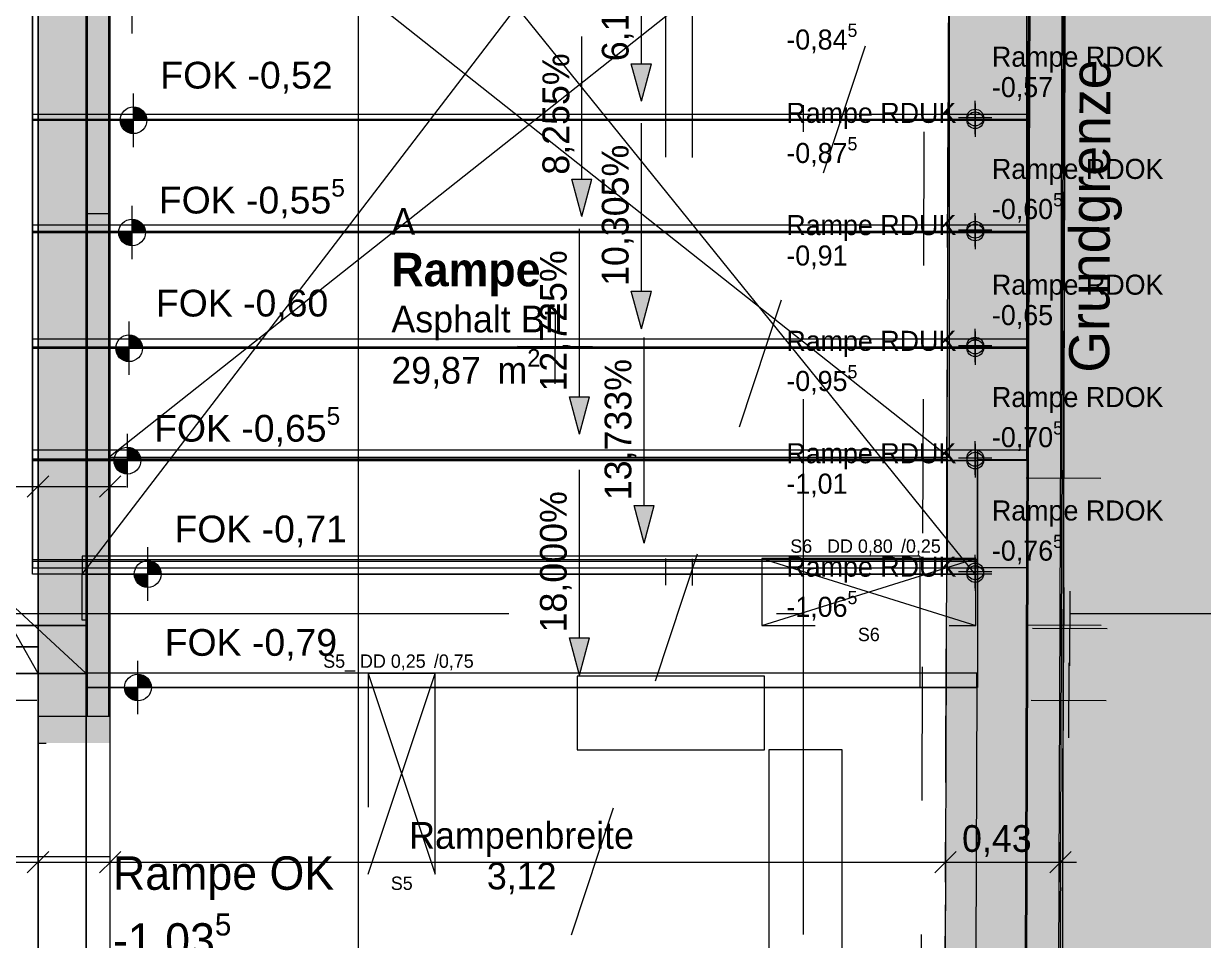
# Model space of a CAD drawing. Header units: metres. Extents: x -3.9 to 83, y -38 to 6.2.
# Drawn here: x 15.086 to 19.495, y -7.222 to -3.796 of the extents above; entities that cross this region are included whole.
import ezdxf

# ---------------------------------------------------------------- set-up
doc = ezdxf.new("R2010")
doc.units = ezdxf.units.M
doc.header["$MEASUREMENT"] = 0
doc.set_wipeout_variables(frame=1)
for name, pattern in [('Achse', [0.004, 0.002, -0.001, 0, -0.001]), ('Punkt 1_1', [0.075, 0.025, -0.05]), ('Schnittlinie', [0.006, 0.003, -0.0015, 0, -0.0015]), ('Strichlinie eng', [0.002, 0.0015, -0.0005]), ('Untersicht', [0.001, 0.0005, -0.0005]), ('Wipeout_Contour', [1, 0, -1])]:
    doc.linetypes.add(name, pattern=pattern)
for name, color, linetype in [('0._EG PP_2_000 Achsraster', 7, 'Continuous'), ('0._EG PP_2_110 Wand Aussen', 7, 'Continuous'), ('0._EG PP_2_210 Decke', 7, 'Continuous'), ('0._EG PP_2_220 Bodenaufbau', 7, 'Continuous'), ('0._EG PP_2_230 Decke abgehaengt', 7, 'Continuous'), ('0._EG PP_2_240 Unterdämmung', 7, 'Continuous'), ('0._EG PP_2_270 Deckendurchbruchsymbol', 7, 'Continuous'), ('0._EG PP_2_420 Rampe', 7, 'Continuous'), ('0._EG PP_2_520 Fixeinbauten', 7, 'Continuous'), ('0._EG PP_2_725 Nachbarbebauung', 7, 'Continuous'), ('0._EG PP_2_810 Raum', 7, 'Continuous'), ('0._EG PP_2_844 Umriss 2D', 7, 'Continuous'), ('0._EG PP_2_851 Marker Schnitt', 7, 'Continuous'), ('0._EG PP_2_950 Polierplan Bemaßung', 7, 'Continuous'), ('0._EG PP_2_Bauwerke_Gebäude - Haus Signatur.verm', 7, 'Continuous'), ('0._EG PP_2_Bauwerke_Gebäude - Haus.verm', 7, 'Continuous'), ('0._EG PP_2_Gelände_Geländepunkt.verm', 7, 'Continuous'), ('0._EG PP_2_Kataster Grenzen_Grundstücksgrenze.verm', 7, 'Continuous'), ('0._EG PP_2_Neubau_840 Baulinien', 7, 'Continuous')]:
    doc.layers.add(name, color=color, linetype=linetype)
doc.styles.add('ERSTELLTER_STIL_1', font='arial.ttf')
doc.styles.add('ERSTELLTER_STIL_10', font='')
doc.styles.add('ERSTELLTER_STIL_2', font='')
doc.styles.get('ERSTELLTER_STIL_10').set_extended_font_data('Eurostile', bold=True)
doc.styles.get('ERSTELLTER_STIL_2').set_extended_font_data('Eurostile')
doc.linetypes.add('Grenze Grundstück', pattern='A,0,[1,415_260415_PP_VA_1_3 0 EG1.Shx,S=0.00031746,R=0,X=0,Y=0],-0.04,0', length=0.04)

msp = doc.modelspace()

# ---------------------------------------------------------------- hatches: boundary and pattern name
at = {"layer": '0._EG PP_2_110 Wand Aussen', "linetype": 'Continuous', "lineweight": 13, "true_color": 0x3f7f02}
for points in [[(18.8384, -5.0003), (18.8453, -2.9296), (18.5453, -2.9286), (18.5384, -4.9993)], [(18.8061, -14.6904), (18.8384, -5.0003), (18.5384, -4.9993), (18.5061, -14.6894)]]:
    msp.add_hatch(color=76, dxfattribs=at).paths.add_polyline_path(points)
at = {"layer": '0._EG PP_2_110 Wand Aussen', "linetype": 'Continuous', "lineweight": 0, "true_color": 0x373737}
for points in [[(18.8434, -5.0003), (18.8503, -2.9296), (18.8453, -2.9296), (18.8384, -5.0003)], [(18.8105, -14.8704), (18.8434, -5.0003), (18.8384, -5.0003), (18.8055, -14.8704)]]:
    msp.add_hatch(color=250, dxfattribs=at).paths.add_polyline_path(points)
at = {"layer": '0._EG PP_2_110 Wand Aussen', "linetype": 'Continuous', "lineweight": 13, "true_color": 0xff6400}
for points in [[(18.9634, -5.0007), (18.9703, -2.93), (18.8503, -2.9296), (18.8434, -5.0003)], [(18.9304, -14.8758), (18.9634, -5.0007), (18.8434, -5.0003), (18.8104, -14.8754)]]:
    msp.add_hatch(color=30, dxfattribs=at).paths.add_polyline_path(points)
at = {"layer": '0._EG PP_2_725 Nachbarbebauung', "linetype": 'Continuous', "lineweight": 0, "true_color": 0x1f1f1f}
msp.add_hatch(color=250, dxfattribs=at).paths.add_polyline_path([(18.9876, -0.0005), (18.958, -11.4452), (22.8486, -11.478), (22.8486, -0.0037)])
at = {"layer": '0._EG PP_2_950 Polierplan Bemaßung', "linetype": 'Continuous', "lineweight": 13, "true_color": 0x6c6cff}
for points in [[(17.3948, -4.0861), (17.4323, -3.9462), (17.3573, -3.9462)], [(17.1729, -4.5169), (17.2104, -4.3769), (17.1354, -4.3769)], [(17.3948, -4.9362), (17.4323, -4.7963), (17.3573, -4.7963)], [(17.1636, -5.3309), (17.2011, -5.1909), (17.1261, -5.1909)], [(17.4051, -5.7372), (17.4426, -5.5972), (17.3676, -5.5972)], [(17.1636, -6.2313), (17.2011, -6.0914), (17.1261, -6.0914)]]:
    msp.add_hatch(color=171, dxfattribs=at).paths.add_polyline_path(points)
at = {"layer": '0._EG PP_2_950 Polierplan Bemaßung', "linetype": 'Continuous', "lineweight": 0, "true_color": 0x000000}
for points in [[(15.4969, -4.157), (15.5469, -4.157), (15.5431, -4.1379), (15.5322, -4.1217), (15.516, -4.1108), (15.4969, -4.107)], [(15.4969, -4.157), (15.4469, -4.157), (15.4507, -4.1762), (15.4615, -4.1924), (15.4777, -4.2032), (15.4969, -4.207)], [(15.4915, -4.5764), (15.5415, -4.5764), (15.5377, -4.5573), (15.5268, -4.541), (15.5106, -4.5302), (15.4915, -4.5264)], [(15.4915, -4.5764), (15.4415, -4.5764), (15.4453, -4.5955), (15.4561, -4.6118), (15.4724, -4.6226), (15.4915, -4.6264)], [(15.4805, -5.0091), (15.5305, -5.0091), (15.5267, -4.99), (15.5159, -4.9737), (15.4996, -4.9629), (15.4805, -4.9591)], [(15.474, -5.4292), (15.524, -5.4292), (15.5202, -5.4101), (15.5094, -5.3938), (15.4931, -5.383), (15.474, -5.3792)], [(15.5499, -5.8532), (15.5999, -5.8532), (15.5961, -5.8341), (15.5853, -5.8179), (15.5691, -5.807), (15.5499, -5.8032)], [(15.5499, -5.8532), (15.4999, -5.8532), (15.5037, -5.8724), (15.5146, -5.8886), (15.5308, -5.8994), (15.5499, -5.9032)], [(15.5135, -6.2773), (15.5635, -6.2773), (15.5597, -6.2582), (15.5488, -6.2419), (15.5326, -6.2311), (15.5135, -6.2273)], [(15.5135, -6.2773), (15.4635, -6.2773), (15.4673, -6.2964), (15.4781, -6.3126), (15.4944, -6.3235), (15.5135, -6.3273)]]:
    msp.add_hatch(color=18, dxfattribs=at).paths.add_polyline_path(points)
at = {"layer": '0._EG PP_2_Bauwerke_Gebäude - Haus Signatur.verm', "linetype": 'Continuous', "lineweight": 13}
msp.add_hatch(color=254, dxfattribs=at).paths.add_polyline_path([(18.9878, -0.0007), (18.9582, -11.445), (22.8486, -11.4778), (22.8486, -11.0778), (19.3593, -11.0483), (19.3868, -0.401), (22.8486, -0.4028), (22.8486, -0.0028)])

# ---------------------------------------------------------------- linework, layer by layer
at = {"layer": '0._EG PP_2_000 Achsraster', "color": 5, "linetype": 'Achse', "lineweight": 0, "ltscale": 1000}
msp.add_line((18, 3), (18, -36), dxfattribs=at)
at = {"layer": '0._EG PP_2_110 Wand Aussen', "color": 7, "linetype": 'Continuous', "lineweight": 18, "ltscale": 1000}
for p, q in [((18.8384, -5.0003), (18.8453, -2.9296)), ((18.8061, -14.6904), (18.8384, -5.0003))]:
    msp.add_line(p, q, dxfattribs=at)
at = {"layer": '0._EG PP_2_110 Wand Aussen', "color": 7, "linetype": 'Continuous', "lineweight": 13, "ltscale": 1000}
for p, q in [((18.8434, -5.0003), (18.8503, -2.9296)), ((18.9634, -5.0007), (18.9703, -2.93)), ((18.8105, -14.8704), (18.8434, -5.0003)), ((18.9304, -14.8758), (18.9634, -5.0007))]:
    msp.add_line(p, q, dxfattribs=at)
at = {"layer": '0._EG PP_2_110 Wand Aussen', "color": 8, "linetype": 'Punkt 1_1', "lineweight": 0, "ltscale": 1000}
msp.add_line((18.545, -3.17), (18.545, -5.4169), dxfattribs=at)
at = {"layer": '0._EG PP_2_110 Wand Aussen', "color": 7, "linetype": 'Continuous', "lineweight": 18, "ltscale": 1000, "flags": 128}
for points in [[(18.5453, -2.9286), (18.5384, -4.9993)], [(15.14, -3.11), (15.14, -6.225)], [(18.5384, -4.9993), (18.5127, -12.685)], [(15.14, -6.225), (15.14, -6.385)]]:
    msp.add_lwpolyline(points, dxfattribs=at)
at = {"layer": '0._EG PP_2_110 Wand Aussen', "color": 7, "linetype": 'Continuous', "lineweight": 13, "ltscale": 1000, "flags": 128}
for points in [[(18.9684, -5.0007), (18.9753, -2.93)], [(18.935, -15.0008), (18.9684, -5.0007)]]:
    msp.add_lwpolyline(points, dxfattribs=at)
at = {"layer": '0._EG PP_2_110 Wand Aussen', "color": 16, "linetype": 'Continuous', "lineweight": 13, "ltscale": 1000, "true_color": 0x7e0000, "flags": 128}
msp.add_lwpolyline([(15.14, -6.385), (15.14, -7.435)], dxfattribs=at)
at = {"layer": '0._EG PP_2_210 Decke', "color": 7, "linetype": 'Continuous', "lineweight": 13, "ltscale": 1000, "true_color": 0xf4f4f4, "flags": 128}
msp.add_lwpolyline([(12.76, -0.13), (8.925, -0.13), (8.925, -4.045), (10.905, -4.045), (10.905, -6.045), (15.32, -6.045), (15.32, -3.11)], dxfattribs=at)
msp.add_lwpolyline([(0.1444, -3.915), (0.1845, -14.87), (15.32, -14.87), (15.32, -6.225), (10.905, -6.225), (10.905, -6.065), (8.925, -6.065), (8.925, -4.045), (8.745, -4.045), (8.745, -3.915), (5.625, -3.915), (0.8144, -3.915)], close=True, dxfattribs=at)
at = {"layer": '0._EG PP_2_220 Bodenaufbau', "color": 7, "linetype": 'Continuous', "lineweight": 13, "ltscale": 1000, "true_color": 0xf4f4f4, "flags": 128}
msp.add_lwpolyline([(6.835, -8.775), (8.54, -8.775), (8.54, -7.555), (8.34, -7.555), (8.34, -7.435), (12.805, -7.435), (12.805, -8.775), (13.56, -8.775), (13.56, -14.755), (15.14, -14.755), (15.14, -3.11), (13.385, -3.11), (13.385, -6.225), (10.905, -6.225), (10.905, -6.045), (8.975, -6.045), (8.975, -6.225), (6.835, -6.225)], close=True, dxfattribs=at)
for points in [[(15.12, -4.157), (15.12, -3.733)], [(18.8361, -3.733), (18.8361, -4.157)], [(15.12, -4.1534), (15.12, -4.1545), (15.12, -4.157)], [(15.12, -4.5764), (15.12, -4.157)], [(18.8361, -4.1534), (18.8361, -4.1545), (18.8361, -4.157)], [(18.8361, -4.157), (18.8361, -4.5764)], [(15.12, -4.5717), (15.12, -4.5732), (15.12, -4.5764)], [(15.12, -5.0091), (15.12, -4.5764)], [(18.8361, -4.5717), (18.8361, -4.5732), (18.8361, -4.5764)], [(18.8361, -4.5764), (18.8361, -5.0091)], [(15.12, -5.0033), (15.12, -5.0051), (15.12, -5.0091)], [(15.12, -5.4292), (15.12, -5.0091)], [(18.8361, -5.0033), (18.8361, -5.0051), (18.8361, -5.0091)], [(18.8361, -5.0091), (18.8361, -5.4292)], [(15.12, -5.4225), (15.12, -5.4246), (15.12, -5.4292)], [(18.5384, -5.4225), (18.5384, -5.4246), (18.5384, -5.4292)], [(15.12, -5.8532), (15.12, -5.4292)], [(18.5384, -5.4292), (18.5384, -5.8532)], [(18.4351, -5.7859), (18.4351, -5.8454), (18.4351, -5.8478), (18.4351, -5.8532)], [(18.4351, -5.8532), (18.4351, -6.2773)]]:
    msp.add_lwpolyline(points, dxfattribs=at)
at = {"layer": '0._EG PP_2_230 Decke abgehaengt', "color": 8, "linetype": 'Untersicht', "lineweight": 13, "ltscale": 1000, "flags": 128}
for points in [[(13.385, -5.475), (13.635, -5.475), (13.635, -6.125), (15.14, -6.125), (15.14, -3.11), (13.385, -3.11)], [(12.96, -8.775), (13.81, -8.775), (13.81, -10.685), (15.14, -10.685), (15.14, -6.125), (13.635, -6.125), (13.635, -6.225), (12.96, -6.225)]]:
    msp.add_lwpolyline(points, close=True, dxfattribs=at)
for points in [[(15.14, -6.125), (13.635, -6.125)], [(15.14, -6.15), (15.14, -6.125)], [(15.14, -6.175), (15.14, -6.15)], [(15.14, -6.225), (15.14, -6.175)], [(15.14, -6.325), (15.14, -6.225)], [(13.635, -6.325), (15.14, -6.325)]]:
    msp.add_lwpolyline(points, dxfattribs=at)
at = {"layer": '0._EG PP_2_240 Unterdämmung', "color": 8, "linetype": 'Untersicht', "lineweight": 13, "ltscale": 1000, "flags": 128}
for points in [[(18.5297, -7.59), (18.5446, -3.115)], [(18.4544, -3.2), (18.4397, -7.59)]]:
    msp.add_lwpolyline(points, dxfattribs=at)
at = {"layer": '0._EG PP_2_270 Deckendurchbruchsymbol', "color": 7, "linetype": 'Strichlinie eng', "lineweight": 13, "ltscale": 1000}
for p, q in [((17.845, -6.045), (18.645, -5.795)), ((17.845, -5.795), (18.645, -6.045)), ((16.3743, -6.975), (16.6243, -6.225)), ((16.3743, -6.225), (16.6243, -6.975))]:
    msp.add_line(p, q, dxfattribs=at)
at = {"layer": '0._EG PP_2_270 Deckendurchbruchsymbol', "color": 7, "linetype": 'Strichlinie eng', "lineweight": 13, "ltscale": 1000, "flags": 128}
for points in [[(18.645, -6.045), (18.645, -5.795), (17.845, -5.795), (17.845, -6.045)], [(16.6243, -6.975), (16.6243, -6.225), (16.3743, -6.225), (16.3743, -6.975)]]:
    msp.add_lwpolyline(points, close=True, dxfattribs=at)
at = {"layer": '0._EG PP_2_420 Rampe', "color": 7, "linetype": 'Continuous', "lineweight": 13, "ltscale": 1000}
msp.add_line((18.6426, -5.8532), (16.93, -3.733), dxfattribs=at)
at = {"layer": '0._EG PP_2_420 Rampe', "color": 7, "linetype": 'Continuous', "lineweight": 18, "ltscale": 1000, "flags": 128}
for points in [[(14.7033, -0.6035), (14.8758, -1.4913), (15.12, -2.748), (15.12, -3.7163), (15.12, -4.1355)], [(18.8469, -2.4405), (18.8361, -5.83)], [(18.8361, -5.4253), (18.8361, -5.3898), (18.8361, -4.9748), (18.8361, -4.5487), (18.8361, -4.1355), (18.8361, -3.7284)], [(15.12, -4.1355), (15.12, -4.5487)], [(15.12, -4.5487), (15.12, -4.9748)], [(15.12, -4.9748), (15.12, -5.3898)], [(15.12, -5.3898), (15.12, -5.7984)], [(18.6508, -5.4253), (18.6508, -5.3898)], [(18.6508, -5.4253), (18.8361, -5.4253)], [(18.6508, -5.83), (18.6508, -5.8062), (18.6508, -5.4253)], [(15.12, -5.8063), (15.12, -5.83)], [(18.8361, -5.83), (18.6508, -5.83)]]:
    msp.add_lwpolyline(points, dxfattribs=at)
at = {"layer": '0._EG PP_2_420 Rampe', "color": 7, "linetype": 'Continuous', "lineweight": 13, "ltscale": 1000, "true_color": 0xf4f4f4, "flags": 128}
for points in [[(15.12, -4.157), (15.12, -3.733)], [(18.8361, -3.733), (18.8361, -4.157)], [(15.12, -4.1355), (15.12, -4.157)], [(18.8361, -4.1355), (18.8361, -4.157)], [(15.12, -4.5764), (15.12, -4.157)], [(18.8361, -4.157), (18.8361, -4.5764)], [(15.12, -4.5487), (15.12, -4.5764)], [(15.12, -5.0091), (15.12, -4.5764)], [(18.8361, -4.5487), (18.8361, -4.5764)], [(18.8361, -4.5764), (18.8361, -5.0091)], [(15.12, -4.9748), (15.12, -5.0091)], [(18.8361, -4.9748), (18.8361, -5.0091)], [(15.12, -5.4292), (15.12, -5.0091)], [(18.8361, -5.0091), (18.8361, -5.4292)], [(15.12, -5.3898), (15.12, -5.4292)], [(18.6508, -5.3898), (18.6508, -5.4292)], [(15.12, -5.8532), (15.12, -5.4292)], [(18.6508, -5.4292), (18.6508, -5.8532)], [(18.6508, -5.8062), (18.6508, -5.8532)], [(18.6508, -5.8532), (18.6508, -6.2773)]]:
    msp.add_lwpolyline(points, dxfattribs=at)
at = {"layer": '0._EG PP_2_420 Rampe', "color": 7, "linetype": 'Continuous', "lineweight": 13, "ltscale": 1000, "flags": 128}
for points in [[(18.6481, -6.2773), (18.6481, -6.2241)], [(18.6481, -6.2773), (18.6415, -8.2416), (18.6254, -13.0635)]]:
    msp.add_lwpolyline(points, dxfattribs=at)
at = {"layer": '0._EG PP_2_520 Fixeinbauten', "color": 5, "linetype": 'Continuous', "lineweight": 13, "ltscale": 1000, "flags": 128}
msp.add_lwpolyline([(17.155, -6.235), (17.155, -6.51), (17.855, -6.51), (17.855, -6.235)], close=True, dxfattribs=at)
msp.add_lwpolyline([(18.1457, -7.6609), (18.1457, -6.51), (17.8707, -6.51), (17.8707, -7.6609)], dxfattribs=at)
at = {"layer": '0._EG PP_2_725 Nachbarbebauung', "color": 8, "linetype": 'Continuous', "lineweight": 13, "ltscale": 1000, "flags": 128}
msp.add_lwpolyline([(22.8486, -0.0037), (18.9876, -0.0005), (18.958, -11.4452), (22.8486, -11.478)], dxfattribs=at)
at = {"layer": '0._EG PP_2_851 Marker Schnitt', "color": 7, "linetype": 'Schnittlinie', "lineweight": 13, "ltscale": 1000}
for p, q in [((17.4851, 4.805), (17.4851, -35.645)), ((17.5851, 4.8037), (17.5851, -35.7384))]:
    msp.add_line(p, q, dxfattribs=at)
at = {"layer": '0._EG PP_2_950 Polierplan Bemaßung', "color": 30, "linetype": 'Untersicht', "lineweight": 13, "ltscale": 1000, "true_color": 0xff6400}
msp.add_line((15.14, -6.225), (13.385, -3.11), dxfattribs=at)
at = {"layer": '0._EG PP_2_950 Polierplan Bemaßung', "color": 6, "linetype": 'Continuous', "lineweight": 13, "ltscale": 1000, "true_color": 0xfb02fe}
for p, q in [((16.3372, -12.595), (16.3372, -3.11)), ((15.14, -5.6011), (15.14, -5.4511)), ((15.18, -5.4861), (15.1, -5.5661)), ((13.635, -5.5261), (15.14, -5.5261)), ((15.14, -7.0052), (15.14, -6.8552)), ((18.5315, -7.0052), (18.5315, -6.8552)), ((18.9617, -7.0052), (18.9617, -6.8552)), ((15.18, -6.8902), (15.1, -6.9702)), ((18.5715, -6.8902), (18.4915, -6.9702)), ((18.9217, -6.9702), (19.0017, -6.8902)), ((13.635, -6.9302), (15.14, -6.9302)), ((18.5315, -6.9302), (18.9617, -6.9302)), ((18.9617, -6.9302), (19.0217, -6.9302))]:
    msp.add_line(p, q, dxfattribs=at)
at = {"layer": '0._EG PP_2_950 Polierplan Bemaßung', "color": 171, "linetype": 'Continuous', "lineweight": 13, "ltscale": 1000, "true_color": 0x6c6cff}
for p, q in [((17.3948, -3.9361), (17.3948, -3.4198)), ((17.1729, -4.3605), (17.1729, -3.8442)), ((17.3573, -3.9462), (17.4323, -3.9462)), ((17.3948, -4.0861), (17.3573, -3.9462)), ((17.3948, -3.9462), (17.3948, -3.9361)), ((17.3948, -4.0861), (17.4323, -3.9462)), ((17.3948, -4.7762), (17.3948, -4.1679)), ((17.1729, -4.3669), (17.1729, -4.3605)), ((17.1354, -4.3769), (17.2104, -4.3769)), ((17.1729, -4.5169), (17.1354, -4.3769)), ((17.1729, -4.3769), (17.1729, -4.3669)), ((17.1729, -4.5169), (17.2104, -4.3769)), ((17.1636, -5.1709), (17.1636, -4.5626)), ((17.3573, -4.7963), (17.4323, -4.7963)), ((17.3948, -4.9362), (17.3573, -4.7963)), ((17.3948, -4.7862), (17.3948, -4.7762)), ((17.3948, -4.7963), (17.3948, -4.7862)), ((17.3948, -4.9362), (17.4323, -4.7963)), ((17.4051, -5.5772), (17.4051, -4.9689)), ((17.1261, -5.1909), (17.2011, -5.1909)), ((17.1636, -5.3309), (17.1261, -5.1909)), ((17.1636, -5.1809), (17.1636, -5.1709)), ((17.1636, -5.1909), (17.1636, -5.1809)), ((17.1636, -5.3309), (17.2011, -5.1909)), ((17.1636, -6.0713), (17.1636, -5.463)), ((17.3676, -5.5972), (17.4426, -5.5972)), ((17.4051, -5.7372), (17.3676, -5.5972)), ((17.4051, -5.5872), (17.4051, -5.5772)), ((17.4051, -5.5972), (17.4051, -5.5872)), ((17.4051, -5.7372), (17.4426, -5.5972)), ((17.1636, -6.0813), (17.1636, -6.0713)), ((17.1636, -6.0914), (17.1636, -6.0813)), ((17.1261, -6.0914), (17.2011, -6.0914)), ((17.1636, -6.2313), (17.1261, -6.0914)), ((17.1636, -6.2313), (17.2011, -6.0914))]:
    msp.add_line(p, q, dxfattribs=at)
at = {"layer": '0._EG PP_2_950 Polierplan Bemaßung', "color": 7, "linetype": 'Continuous', "lineweight": 13, "ltscale": 1000}
for p, q in [((15.4915, -3.833), (15.4915, -3.633)), ((15.4969, -4.257), (15.4969, -4.057)), ((15.4915, -4.6764), (15.4915, -4.4764)), ((15.4805, -5.1091), (15.4805, -4.9091)), ((15.474, -5.5292), (15.474, -5.3292)), ((15.5499, -5.9532), (15.5499, -5.7532)), ((15.4499, -5.8532), (15.6499, -5.8532)), ((15.5135, -6.3773), (15.5135, -6.1773))]:
    msp.add_line(p, q, dxfattribs=at)
at = {"layer": '0._EG PP_2_950 Polierplan Bemaßung', "color": 76, "linetype": 'Continuous', "lineweight": 13, "ltscale": 1000, "true_color": 0x3f7f02}
for p, q in [((18.6426, -4.2095), (18.6426, -4.0845)), ((18.6426, -4.0945), (18.6426, -4.2195)), ((18.5801, -4.147), (18.7051, -4.147)), ((18.7051, -4.157), (18.5801, -4.157)), ((18.6426, -4.6289), (18.6426, -4.5039)), ((18.6426, -4.5139), (18.6426, -4.6389)), ((18.5801, -4.5664), (18.7051, -4.5664)), ((18.7051, -4.5764), (18.5801, -4.5764)), ((18.6426, -5.0616), (18.6426, -4.9366)), ((18.6426, -4.9466), (18.6426, -5.0716)), ((18.5801, -4.9991), (18.7051, -4.9991)), ((18.7051, -5.0091), (18.5801, -5.0091)), ((18.6426, -5.4817), (18.6426, -5.3567)), ((18.6426, -5.3667), (18.6426, -5.4917)), ((18.5801, -5.4192), (18.7051, -5.4192)), ((18.7051, -5.4292), (18.5801, -5.4292)), ((18.6426, -5.9057), (18.6426, -5.7807)), ((18.6426, -5.7907), (18.6426, -5.9157)), ((18.5801, -5.8432), (18.7051, -5.8432)), ((18.7051, -5.8532), (18.5801, -5.8532))]:
    msp.add_line(p, q, dxfattribs=at)
at = {"layer": '0._EG PP_2_950 Polierplan Bemaßung', "color": 7, "linetype": 'Continuous', "lineweight": 13, "ltscale": 1000}
for centre in [(15.4969, -4.157), (15.4915, -4.5764), (15.5499, -5.8532), (15.5135, -6.2773)]:
    msp.add_circle(centre, 0.05, dxfattribs=at)
at = {"layer": '0._EG PP_2_950 Polierplan Bemaßung', "color": 76, "linetype": 'Continuous', "lineweight": 13, "ltscale": 1000, "true_color": 0x3f7f02}
for centre in [(18.6426, -4.147), (18.6426, -4.157), (18.6426, -4.5664), (18.6426, -4.5764), (18.6426, -4.9991), (18.6426, -5.0091), (18.6426, -5.4192), (18.6426, -5.4292), (18.6426, -5.8432), (18.6426, -5.8532)]:
    msp.add_circle(centre, 0.0312, dxfattribs=at)
at = {"layer": '0._EG PP_2_Bauwerke_Gebäude - Haus.verm', "color": 9, "linetype": 'Continuous', "lineweight": 13, "ltscale": 1000}
msp.add_line((18.9583, -11.3452), (18.9874, -0.1005), dxfattribs=at)
at = {"layer": '0._EG PP_2_Gelände_Geländepunkt.verm', "color": 8, "linetype": 'Continuous', "lineweight": 0, "ltscale": 1000}
for p, q in [((17.0727, -4.8622), (17.0714, -5.1422)), ((16.9321, -5.0015), (17.212, -5.0028)), ((18.9732, -5.3543), (18.972, -5.6343)), ((18.8326, -5.4936), (19.1126, -5.4949)), ((18.9744, -5.9037), (18.9731, -6.1837)), ((18.9967, -5.9166), (18.9954, -6.1966)), ((18.8338, -6.0431), (19.1138, -6.0443)), ((18.8561, -6.056), (19.1361, -6.0572)), ((18.9927, -6.1855), (18.9914, -6.4655)), ((18.852, -6.3249), (19.132, -6.3261))]:
    msp.add_line(p, q, dxfattribs=at)
at = {"layer": '0._EG PP_2_Kataster Grenzen_Grundstücksgrenze.verm', "color": 96, "linetype": 'Continuous', "lineweight": 13, "ltscale": 1000, "true_color": 0x007e00}
msp.add_line((18.9583, -11.3452), (18.9874, -0.1005), dxfattribs=at)

# ---------------------------------------------------------------- texts
at = {"layer": '0._EG PP_2_270 Deckendurchbruchsymbol', "color": 1, "linetype": 'Continuous', "lineweight": 0, "char_height": 0.05, "style": 'ERSTELLTER_STIL_2'}
for s, insert, attachment_point in [('\\A1;{\\pqc;\\pt0;\\fEurostile|b0|i0|c0|p0;\\W1.000000;S6_ DD 0,80\\fEurostile|b0|i0|c0|p0;\\W1.000000;\\A1{\\H.66x;\\S^  ;}\\fEurostile|b0|i0|c0|p0;\\W1.000000; /0,25\\fEurostile|b0|i0|c0|p0;\\W1.000000;\\A1{\\H.66x;\\S^  ;}\\fEurostile|b0|i0|c0|p0;\\W1.000000;\\fEurostile|b0|i0|c0|p0;\\W1.000000;\\A1{\\H.66x;\\S^  ;}}', (18.245, -5.7882), 8), ('\\A1;{\\pqc;\\pt0;\\fEurostile|b0|i0|c0|p0;\\W1.000000;S6}', (18.245, -6.0539), 2), ('\\A1;{\\pqc;\\pt0;\\fEurostile|b0|i0|c0|p0;\\W1.000000;S5_ DD 0,25\\fEurostile|b0|i0|c0|p0;\\W1.000000;\\A1{\\H.66x;\\S^  ;}\\fEurostile|b0|i0|c0|p0;\\W1.000000; /0,75\\fEurostile|b0|i0|c0|p0;\\W1.000000;\\A1{\\H.66x;\\S^  ;}\\fEurostile|b0|i0|c0|p0;\\W1.000000;\\fEurostile|b0|i0|c0|p0;\\W1.000000;\\A1{\\H.66x;\\S^  ;}}', (16.4993, -6.2181), 8), ('\\A1;{\\pqc;\\pt0;\\fEurostile|b0|i0|c0|p0;\\W1.000000;S5}', (16.4993, -6.9839), 2)]:
    msp.add_mtext(s, dxfattribs=dict(at, insert=insert, attachment_point=attachment_point))
at = {"layer": '0._EG PP_2_810 Raum', "color": 7, "linetype": 'Continuous', "lineweight": 13, "attachment_point": 1}
for s, insert, char_height, style in [('\\A1;{\\pql;\\pt0;\\fEurostile|b0|i0|c0|p0;\\W1.000000;A}', (16.4607, -4.4852), 0.1, 'ERSTELLTER_STIL_2'), ('\\A1;{\\pql;\\pt0;\\fEurostile|b1|i0|c0|p0;\\W1.000000;Rampe}', (16.4607, -4.6524), 0.125, 'ERSTELLTER_STIL_10'), ('\\A1;{\\pql;\\pt0;\\fEurostile|b0|i0|c0|p0;\\W1.000000;Asphalt Bfl}', (16.4607, -4.8498), 0.1, 'ERSTELLTER_STIL_2'), ('\\A1;{\\pql;\\pt0,0.05;\\fEurostile|b0|i0|c0|p0;\\W1.000000;29,87\\fEurostile|b0|i0|c0|p0;\\W1.000000;\\A1{\\H.66x;\\S^  ;}\\fEurostile|b0|i0|c0|p0;\\W1.000000; m\\fEurostile|b0|i0|c0|p0;\\W1.000000;\\A1{\\H.66x;\\S2^  ;}}', (16.4607, -5.0123), 0.1, 'ERSTELLTER_STIL_2')]:
    msp.add_mtext(s, dxfattribs=dict(at, insert=insert, char_height=char_height, style=style))
at = {"layer": '0._EG PP_2_844 Umriss 2D', "color": 76, "linetype": 'Continuous', "lineweight": 13, "true_color": 0x3f7f02, "insert": (19.0934, -4.5151), "char_height": 0.15, "attachment_point": 5, "rotation": 89.7458, "style": 'ERSTELLTER_STIL_2'}
msp.add_mtext('\\A1;{\\pqc;\\fEurostile|b0|i0|c0|p0;\\W1.000000;Grundgrenze}', dxfattribs=at)
at = {"layer": '0._EG PP_2_950 Polierplan Bemaßung', "color": 171, "linetype": 'Continuous', "lineweight": 13, "true_color": 0x6c6cff, "char_height": 0.1, "attachment_point": 7, "rotation": 90, "style": 'ERSTELLTER_STIL_2'}
for s, insert in [('\\A1;{\\pql;\\fEurostile|b0|i0|c0|p0;\\W1.000000;6,139\\fEurostile|b0|i0|c0|p0;\\W1.000000;%}', (17.3657, -3.9361)), ('\\A1;{\\pql;\\fEurostile|b0|i0|c0|p0;\\W1.000000;8,255\\fEurostile|b0|i0|c0|p0;\\W1.000000;%}', (17.1439, -4.3605)), ('\\A1;{\\pql;\\fEurostile|b0|i0|c0|p0;\\W1.000000;10,305\\fEurostile|b0|i0|c0|p0;\\W1.000000;%}', (17.3657, -4.7762)), ('\\A1;{\\pql;\\fEurostile|b0|i0|c0|p0;\\W1.000000;12,725\\fEurostile|b0|i0|c0|p0;\\W1.000000;%}', (17.1345, -5.1709)), ('\\A1;{\\pql;\\fEurostile|b0|i0|c0|p0;\\W1.000000;13,733\\fEurostile|b0|i0|c0|p0;\\W1.000000;%}', (17.3761, -5.5772)), ('\\A1;{\\pql;\\fEurostile|b0|i0|c0|p0;\\W1.000000;18,000\\fEurostile|b0|i0|c0|p0;\\W1.000000;%}', (17.1345, -6.0713))]:
    msp.add_mtext(s, dxfattribs=dict(at, insert=insert))
at = {"layer": '0._EG PP_2_950 Polierplan Bemaßung', "color": 76, "linetype": 'Continuous', "lineweight": 13, "true_color": 0x3f7f02, "char_height": 0.075, "attachment_point": 7, "style": 'ERSTELLTER_STIL_2'}
for s, insert in [('\\A1;{\\pql;\\fEurostile|b0|i0|c0|p0;\\W1.000000;-0,84\\fEurostile|b0|i0|c0|p0;\\W1.000000;\\A1{\\H.66x;\\S5^  ;}}', (17.9367, -3.9147)), ('\\A1;{\\pql;\\fEurostile|b0|i0|c0|p0;\\W1.000000;-0,87\\fEurostile|b0|i0|c0|p0;\\W1.000000;\\A1{\\H.66x;\\S5^  ;}}', (17.9367, -4.3387)), ('\\A1;{\\pql;\\fEurostile|b0|i0|c0|p0;\\W1.000000;-0,60\\fEurostile|b0|i0|c0|p0;\\W1.000000;\\A1{\\H.66x;\\S5^  ;}}', (18.7051, -4.5481)), ('\\A1;{\\pql;\\fEurostile|b0|i0|c0|p0;\\W1.000000;-0,95\\fEurostile|b0|i0|c0|p0;\\W1.000000;\\A1{\\H.66x;\\S5^  ;}}', (17.9367, -5.1908)), ('\\A1;{\\pql;\\fEurostile|b0|i0|c0|p0;\\W1.000000;-0,70\\fEurostile|b0|i0|c0|p0;\\W1.000000;\\A1{\\H.66x;\\S5^  ;}}', (18.7051, -5.4009)), ('\\A1;{\\pql;\\fEurostile|b0|i0|c0|p0;\\W1.000000;-0,76\\fEurostile|b0|i0|c0|p0;\\W1.000000;\\A1{\\H.66x;\\S5^  ;}}', (18.7051, -5.825)), ('\\A1;{\\pql;\\fEurostile|b0|i0|c0|p0;\\W1.000000;-1,06\\fEurostile|b0|i0|c0|p0;\\W1.000000;\\A1{\\H.66x;\\S5^  ;}}', (17.9367, -6.035))]:
    msp.add_mtext(s, dxfattribs=dict(at, insert=insert))
for s, insert, width in [('\\A1;{\\pql;\\fEurostile|b0|i0|c0|p0;\\W1.000000;Rampe RDOK}', (18.7051, -3.9795), 0.644898), ('\\A1;{\\pql;\\fEurostile|b0|i0|c0|p0;\\W1.000000;-0,57}', (18.7051, -4.0845), 0.253126), ('\\A1;{\\pql;\\fEurostile|b0|i0|c0|p0;\\W1.000000;Rampe RDUK}', (17.9367, -4.1895), 0.643415), ('\\A1;{\\pql;\\fEurostile|b0|i0|c0|p0;\\W1.000000;Rampe RDOK}', (18.7051, -4.3989), 0.644898), ('\\A1;{\\pql;\\fEurostile|b0|i0|c0|p0;\\W1.000000;Rampe RDUK}', (17.9367, -4.6089), 0.643415), ('\\A1;{\\pql;\\fEurostile|b0|i0|c0|p0;\\W1.000000;-0,91}', (17.9367, -4.7139), 0.253126), ('\\A1;{\\pql;\\fEurostile|b0|i0|c0|p0;\\W1.000000;Rampe RDOK}', (18.7051, -4.8316), 0.644898), ('\\A1;{\\pql;\\fEurostile|b0|i0|c0|p0;\\W1.000000;-0,65}', (18.7051, -4.9366), 0.253126), ('\\A1;{\\pql;\\fEurostile|b0|i0|c0|p0;\\W1.000000;Rampe RDUK}', (17.9367, -5.0416), 0.643415), ('\\A1;{\\pql;\\fEurostile|b0|i0|c0|p0;\\W1.000000;Rampe RDOK}', (18.7051, -5.2517), 0.644898), ('\\A1;{\\pql;\\fEurostile|b0|i0|c0|p0;\\W1.000000;Rampe RDUK}', (17.9367, -5.4617), 0.643415), ('\\A1;{\\pql;\\fEurostile|b0|i0|c0|p0;\\W1.000000;-1,01}', (17.9367, -5.5667), 0.253126), ('\\A1;{\\pql;\\fEurostile|b0|i0|c0|p0;\\W1.000000;Rampe RDOK}', (18.7051, -5.6757), 0.644898), ('\\A1;{\\pql;\\fEurostile|b0|i0|c0|p0;\\W1.000000;Rampe RDUK}', (17.9367, -5.8857), 0.643415)]:
    msp.add_mtext(s, dxfattribs=dict(at, insert=insert, width=width))
at = {"layer": '0._EG PP_2_950 Polierplan Bemaßung', "color": 7, "linetype": 'Continuous', "lineweight": 13, "attachment_point": 7}
for s, insert, char_height, width, style in [('\\A1;{\\pql;\\fArial|b0|i0|c0|p0;\\W1.000000;FOK -0,52}', (15.5969, -4.057), 0.1, 0.632612, 'ERSTELLTER_STIL_1'), ('\\A1;{\\pql;\\fArial|b0|i0|c0|p0;\\W1.000000;FOK -0,60}', (15.5805, -4.9091), 0.1, 0.632612, 'ERSTELLTER_STIL_1'), ('\\A1;{\\pql;\\fArial|b0|i0|c0|p0;\\W1.000000;FOK -0,71}', (15.6499, -5.7532), 0.1, 0.632612, 'ERSTELLTER_STIL_1'), ('\\A1;{\\pql;\\fArial|b0|i0|c0|p0;\\W1.000000;FOK -0,79}', (15.6135, -6.1773), 0.1, 0.632612, 'ERSTELLTER_STIL_1'), ('\\A1;{\\pql;\\fEurostile|b0|i0|c0|p0;\\W1.000000;Rampe OK}', (15.42, -7.071), 0.125, 0.835236, 'ERSTELLTER_STIL_2')]:
    msp.add_mtext(s, dxfattribs=dict(at, insert=insert, char_height=char_height, width=width, style=style))
at = {"layer": '0._EG PP_2_950 Polierplan Bemaßung', "color": 7, "linetype": 'Continuous', "lineweight": 13, "char_height": 0.1, "attachment_point": 7, "style": 'ERSTELLTER_STIL_1'}
for s, insert in [('\\A1;{\\pql;\\fArial|b0|i0|c0|p0;\\W1.000000;FOK -0,55\\fArial|b0|i0|c0|p0;\\W1.000000;\\A1{\\H.66x;\\S5^  ;}}', (15.5915, -4.5347)), ('\\A1;{\\pql;\\fArial|b0|i0|c0|p0;\\W1.000000;FOK -0,65\\fArial|b0|i0|c0|p0;\\W1.000000;\\A1{\\H.66x;\\S5^  ;}}', (15.574, -5.3874))]:
    msp.add_mtext(s, dxfattribs=dict(at, insert=insert))
at = {"layer": '0._EG PP_2_950 Polierplan Bemaßung', "color": 6, "linetype": 'Continuous', "lineweight": 13, "true_color": 0xfb02fe, "char_height": 0.1, "attachment_point": 7, "style": 'ERSTELLTER_STIL_2'}
for s, insert, width in [('\\A1;{\\pql;\\fEurostile|b0|i0|c0|p0;\\W1.000000;Rampenbreite}', (16.5273, -6.9102), 0.886963), ('\\A1;{\\pql;\\fEurostile|b0|i0|c0|p0;\\W1.000000;0,43}', (18.5934, -6.9102), 0.306373), ('\\A1;{\\pql;\\fEurostile|b0|i0|c0|p0;\\W1.000000;3,12}', (16.8176, -7.0502), 0.306373)]:
    msp.add_mtext(s, dxfattribs=dict(at, insert=insert, width=width))

# ---------------------------------------------------------------- wipeouts: each hides what was drawn before it
at = {"color": 254, "linetype": 'Wipeout_Contour', "lineweight": 0, "ltscale": 71.587741}
msp.add_wipeout([(15.41, -12.685), (15.41, -3.11), (15.405, -3.11), (15.405, -12.685)], dxfattribs=at).dxf.layer = '0._EG PP_2_110 Wand Aussen'

# ---------------------------------------------------------------- next in the draw order: hatches: boundary and pattern name
at = {"layer": '0._EG PP_2_950 Polierplan Bemaßung', "linetype": 'Continuous', "lineweight": 0, "true_color": 0x000000}
msp.add_hatch(color=18, dxfattribs=at).paths.add_polyline_path([(15.4805, -5.0091), (15.4305, -5.0091), (15.4343, -5.0282), (15.4452, -5.0445), (15.4614, -5.0553), (15.4805, -5.0591)])

# ---------------------------------------------------------------- next in the draw order: linework, layer by layer
at = {"layer": '0._EG PP_2_950 Polierplan Bemaßung', "color": 7, "linetype": 'Continuous', "lineweight": 13, "ltscale": 1000}
msp.add_circle((15.4805, -5.0091), 0.05, dxfattribs=at)

# ---------------------------------------------------------------- next in the draw order: texts
at = {"layer": '0._EG PP_2_950 Polierplan Bemaßung', "color": 7, "linetype": 'Continuous', "lineweight": 13, "insert": (15.42, -7.3197), "char_height": 0.125, "attachment_point": 7, "style": 'ERSTELLTER_STIL_2'}
msp.add_mtext('\\A1;{\\pql;\\fEurostile|b0|i0|c0|p0;\\W1.000000;-1,03\\fEurostile|b0|i0|c0|p0;\\W1.000000;\\A1{\\H.66x;\\S5^  ;}}', dxfattribs=at)

# ---------------------------------------------------------------- next in the draw order: wipeouts: each hides what was drawn before it
at = {"color": 254, "linetype": 'Wipeout_Contour', "lineweight": 0, "ltscale": 71.291661}
msp.add_wipeout([(15.32, -3.11), (15.32, -12.685), (15.325, -12.685), (15.325, -3.11)], dxfattribs=at).dxf.layer = '0._EG PP_2_110 Wand Aussen'

# ---------------------------------------------------------------- next in the draw order: wipeouts: each hides what was drawn before it
at = {"color": 254, "linetype": 'Wipeout_Contour', "lineweight": 0, "ltscale": 71.441081}
msp.add_wipeout([(15.405, -12.685), (15.405, -3.11), (15.325, -3.11), (15.325, -12.685)], dxfattribs=at).dxf.layer = '0._EG PP_2_110 Wand Aussen'

# ---------------------------------------------------------------- next in the draw order: hatches: boundary and pattern name
at = {"layer": '0._EG PP_2_110 Wand Aussen', "linetype": 'Continuous', "lineweight": 13, "true_color": 0xff6400}
for points in [[(15.405, -6.225), (15.405, -2.8057), (15.325, -2.8976), (15.325, -6.225)], [(15.325, -6.385), (15.405, -6.385), (15.405, -6.225), (15.325, -6.225)]]:
    msp.add_hatch(color=30, dxfattribs=at).paths.add_polyline_path(points)
at = {"layer": '0._EG PP_2_110 Wand Aussen', "linetype": 'Continuous', "lineweight": 0, "true_color": 0x373737}
for points in [[(15.32, -2.93), (15.32, -6.225), (15.325, -6.225), (15.325, -2.93)], [(15.32, -6.385), (15.325, -6.385), (15.325, -6.225), (15.32, -6.225)]]:
    msp.add_hatch(color=250, dxfattribs=at).paths.add_polyline_path(points)
at = {"layer": '0._EG PP_2_110 Wand Aussen', "linetype": 'Continuous', "lineweight": 13, "true_color": 0x3f7f02}
for points in [[(15.14, -3.11), (15.14, -6.225), (15.32, -6.225), (15.32, -3.11)], [(15.14, -6.385), (15.32, -6.385), (15.32, -6.225), (15.14, -6.225)]]:
    msp.add_hatch(color=76, dxfattribs=at).paths.add_polyline_path(points)
at = {"layer": '0._EG PP_2_240 Unterdämmung', "linetype": 'Continuous', "lineweight": 13, "true_color": 0xff6400}
msp.add_hatch(color=30, dxfattribs=at).paths.add_polyline_path([(15.41, -6.485), (15.41, -6.385), (15.14, -6.385), (15.14, -6.485)])
at = {"layer": '0._EG PP_2_950 Polierplan Bemaßung', "linetype": 'Continuous', "lineweight": 0, "true_color": 0x000000}
msp.add_hatch(color=18, dxfattribs=at).paths.add_polyline_path([(15.474, -5.4292), (15.424, -5.4292), (15.4278, -5.4483), (15.4386, -5.4645), (15.4549, -5.4754), (15.474, -5.4792)])

# ---------------------------------------------------------------- next in the draw order: linework, layer by layer
at = {"layer": '0._EG PP_2_000 Achsraster', "color": 5, "linetype": 'Achse', "lineweight": 0, "ltscale": 1000}
msp.add_line((-1.5, -6), (21, -6), dxfattribs=at)
at = {"layer": '0._EG PP_2_110 Wand Aussen', "color": 7, "linetype": 'Continuous', "lineweight": 13, "ltscale": 1000}
for p, q in [((15.405, -6.225), (15.405, -2.8057)), ((15.325, -6.225), (15.325, -2.93)), ((15.325, -6.385), (15.325, -6.225)), ((15.405, -6.385), (15.405, -6.225))]:
    msp.add_line(p, q, dxfattribs=at)
at = {"layer": '0._EG PP_2_110 Wand Aussen', "color": 8, "linetype": 'Punkt 1_1', "lineweight": 0, "ltscale": 1000}
for p, q in [((18.545, -2.93), (15.405, -5.4169)), ((18.545, -5.4169), (15.405, -2.93)), ((15.405, -3.17), (15.405, -5.4169)), ((18.545, -5.4169), (15.405, -5.4169))]:
    msp.add_line(p, q, dxfattribs=at)
at = {"layer": '0._EG PP_2_110 Wand Aussen', "color": 7, "linetype": 'Continuous', "lineweight": 18, "ltscale": 1000}
for p, q in [((15.32, -6.225), (15.32, -3.11)), ((15.32, -6.385), (15.32, -6.225))]:
    msp.add_line(p, q, dxfattribs=at)
at = {"layer": '0._EG PP_2_110 Wand Aussen', "color": 7, "linetype": 'Continuous', "lineweight": 13, "ltscale": 1000, "flags": 128}
for points in [[(15.41, -6.225), (15.41, -2.8)], [(15.41, -6.385), (15.41, -6.225)], [(15.325, -6.385), (15.32, -6.385)], [(15.405, -6.385), (15.325, -6.385)], [(15.41, -6.385), (15.405, -6.385)]]:
    msp.add_lwpolyline(points, dxfattribs=at)
at = {"layer": '0._EG PP_2_110 Wand Aussen', "color": 7, "linetype": 'Continuous', "lineweight": 18, "ltscale": 1000, "flags": 128}
for points in [[(15.32, -3.605), (15.32, -4.505)], [(15.41, -4.505), (15.41, -3.605)], [(15.32, -4.505), (15.32, -10.795)], [(15.41, -10.795), (15.41, -4.505)], [(15.32, -6.385), (15.14, -6.385)]]:
    msp.add_lwpolyline(points, dxfattribs=at)
at = {"layer": '0._EG PP_2_110 Wand Aussen', "color": 16, "linetype": 'Untersicht', "lineweight": 13, "ltscale": 1000, "true_color": 0x7e0000, "flags": 128}
msp.add_lwpolyline([(15.32, -4.505), (15.325, -4.505), (15.405, -4.505), (15.41, -4.505)], dxfattribs=at)
at = {"layer": '0._EG PP_2_110 Wand Aussen', "color": 16, "linetype": 'Continuous', "lineweight": 13, "ltscale": 1000, "true_color": 0x7e0000, "flags": 128}
msp.add_lwpolyline([(15.41, -7.435), (15.41, -6.385)], dxfattribs=at)
at = {"layer": '0._EG PP_2_210 Decke', "color": 7, "linetype": 'Continuous', "lineweight": 13, "ltscale": 1000, "true_color": 0xf4f4f4, "flags": 128}
msp.add_lwpolyline([(10.905, -6.225), (15.32, -6.225), (15.32, -6.045), (11.085, -6.045), (10.905, -6.0452)], close=True, dxfattribs=at)
at = {"layer": '0._EG PP_2_220 Bodenaufbau', "color": 7, "linetype": 'Continuous', "lineweight": 13, "ltscale": 1000, "true_color": 0xf4f4f4, "flags": 128}
for points in [[(15.12, -4.1534), (18.8361, -4.1534)], [(18.8361, -4.157), (15.12, -4.157)], [(15.12, -4.157), (18.8361, -4.157)], [(15.12, -4.5717), (18.8361, -4.5717)], [(18.8361, -4.5764), (15.12, -4.5764)], [(15.12, -4.5764), (18.8361, -4.5764)], [(15.12, -5.0033), (18.8361, -5.0033)], [(18.8361, -5.0091), (15.12, -5.0091)], [(15.12, -5.0091), (18.8361, -5.0091)], [(15.12, -5.4225), (18.5384, -5.4225)], [(18.8361, -5.4292), (15.12, -5.4292)], [(15.12, -5.4292), (18.5384, -5.4292)], [(15.305, -5.7859), (15.305, -5.8454), (15.305, -5.8478), (15.305, -5.8532)], [(18.4351, -5.7859), (15.305, -5.7859)], [(18.5384, -5.8532), (15.12, -5.8532)], [(15.305, -5.8532), (18.4351, -5.8532)], [(15.305, -6.025), (15.305, -5.8532)], [(15.32, -6.025), (15.305, -6.025)], [(15.32, -6.2773), (15.32, -6.025)], [(18.4351, -6.2773), (15.32, -6.2773)]]:
    msp.add_lwpolyline(points, dxfattribs=at)
at = {"layer": '0._EG PP_2_240 Unterdämmung', "color": 30, "linetype": 'Untersicht', "lineweight": 13, "ltscale": 1000, "true_color": 0xff6400, "flags": 128}
for points in [[(15.32, -2.93), (15.32, -12.685), (18.5127, -12.685), (18.5453, -2.93)], [(15.41, -6.485), (15.41, -6.385), (15.14, -6.385), (15.14, -6.485)]]:
    msp.add_lwpolyline(points, close=True, dxfattribs=at)
at = {"layer": '0._EG PP_2_420 Rampe', "color": 7, "linetype": 'Continuous', "lineweight": 13, "ltscale": 1000}
msp.add_line((15.305, -5.8532), (16.93, -3.733), dxfattribs=at)
at = {"layer": '0._EG PP_2_420 Rampe', "color": 7, "linetype": 'Continuous', "lineweight": 13, "ltscale": 1000, "true_color": 0xf4f4f4, "flags": 128}
for points in [[(18.8361, -4.1355), (15.12, -4.1355)], [(18.8361, -4.157), (15.12, -4.157)], [(15.12, -4.157), (18.8361, -4.157)], [(18.8361, -4.5487), (15.12, -4.5487)], [(18.8361, -4.5764), (15.12, -4.5764)], [(15.12, -4.5764), (18.8361, -4.5764)], [(18.8361, -4.9748), (15.12, -4.9748)], [(18.8361, -5.0091), (15.12, -5.0091)], [(15.12, -5.0091), (18.8361, -5.0091)], [(18.6508, -5.3898), (15.12, -5.3898)], [(18.8361, -5.4292), (15.12, -5.4292)], [(15.12, -5.4292), (18.6508, -5.4292)], [(18.6508, -5.8062), (15.305, -5.8062)], [(15.305, -5.8062), (15.305, -5.8532)], [(18.6508, -5.8532), (15.12, -5.8532)], [(15.305, -5.8532), (18.6508, -5.8532)], [(15.305, -6.025), (15.305, -5.8532)], [(15.32, -6.025), (15.305, -6.025)], [(15.32, -6.2773), (15.32, -6.025)], [(18.6508, -6.2773), (15.32, -6.2773)]]:
    msp.add_lwpolyline(points, dxfattribs=at)
at = {"layer": '0._EG PP_2_420 Rampe', "color": 7, "linetype": 'Continuous', "lineweight": 18, "ltscale": 1000, "flags": 128}
for points in [[(18.8361, -4.1355), (15.12, -4.1355)], [(18.8361, -4.5487), (15.12, -4.5487)], [(18.8361, -4.9748), (15.12, -4.9748)], [(18.8361, -5.3898), (18.6508, -5.3898), (15.12, -5.3898)], [(15.12, -5.7984), (18.6508, -5.7984)], [(18.6508, -5.8063), (15.12, -5.8063)], [(15.12, -5.83), (18.6508, -5.83)]]:
    msp.add_lwpolyline(points, dxfattribs=at)
at = {"layer": '0._EG PP_2_420 Rampe', "color": 7, "linetype": 'Continuous', "lineweight": 13, "ltscale": 1000, "flags": 128}
for points in [[(18.6481, -6.2241), (15.32, -6.2241)], [(15.32, -6.2241), (15.32, -6.2773)], [(15.1396, -18.215), (15.32, -17.3819), (15.32, -6.2773)], [(15.32, -6.2773), (18.6481, -6.2773)]]:
    msp.add_lwpolyline(points, dxfattribs=at)
at = {"layer": '0._EG PP_2_950 Polierplan Bemaßung', "color": 76, "linetype": 'Continuous', "lineweight": 13, "ltscale": 1000, "true_color": 0x3f7f02}
msp.add_line((8.725, -0.13), (15.32, -6.225), dxfattribs=at)
at = {"layer": '0._EG PP_2_950 Polierplan Bemaßung', "color": 30, "linetype": 'Untersicht', "lineweight": 13, "ltscale": 1000, "true_color": 0xff6400}
msp.add_line((18.5453, -2.93), (15.32, -12.685), dxfattribs=at)
at = {"layer": '0._EG PP_2_950 Polierplan Bemaßung', "color": 7, "linetype": 'Continuous', "lineweight": 13, "ltscale": 1000}
for p, q in [((15.3969, -4.157), (15.5969, -4.157)), ((15.3915, -4.5764), (15.5915, -4.5764)), ((15.3805, -5.0091), (15.5805, -5.0091)), ((15.374, -5.4292), (15.574, -5.4292)), ((15.4135, -6.2773), (15.6135, -6.2773)), ((15.41, -6.91), (14.5608, -6.91))]:
    msp.add_line(p, q, dxfattribs=at)
at = {"layer": '0._EG PP_2_950 Polierplan Bemaßung', "color": 6, "linetype": 'Continuous', "lineweight": 13, "ltscale": 1000, "true_color": 0xfb02fe}
for p, q in [((15.41, -5.6011), (15.41, -5.4511)), ((15.37, -5.5661), (15.45, -5.4861)), ((15.14, -5.5261), (15.41, -5.5261)), ((15.41, -5.5261), (15.47, -5.5261)), ((15.41, -7.0052), (15.41, -6.8552)), ((15.45, -6.8902), (15.37, -6.9702)), ((15.14, -6.9302), (15.41, -6.9302)), ((15.41, -6.9302), (18.5315, -6.9302))]:
    msp.add_line(p, q, dxfattribs=at)
at = {"layer": '0._EG PP_2_950 Polierplan Bemaßung', "color": 7, "linetype": 'Continuous', "lineweight": 13, "ltscale": 1000}
msp.add_circle((15.474, -5.4292), 0.05, dxfattribs=at)
at = {"layer": '0._EG PP_2_Neubau_840 Baulinien', "color": 76, "linetype": 'Grenze Grundstück', "lineweight": 13, "ltscale": 1000, "true_color": 0x3f7f02, "flags": 128}
msp.add_lwpolyline([(0, -0.0002), (18.985, -0.0012), (18.958, -11.4452), (18.9035, -19.5703), (18.8486, -31.3281), (0.0665, -34.0269), (0.0564, -12.2031)], close=True, dxfattribs=at)

doc.saveas('drawing.dxf')
